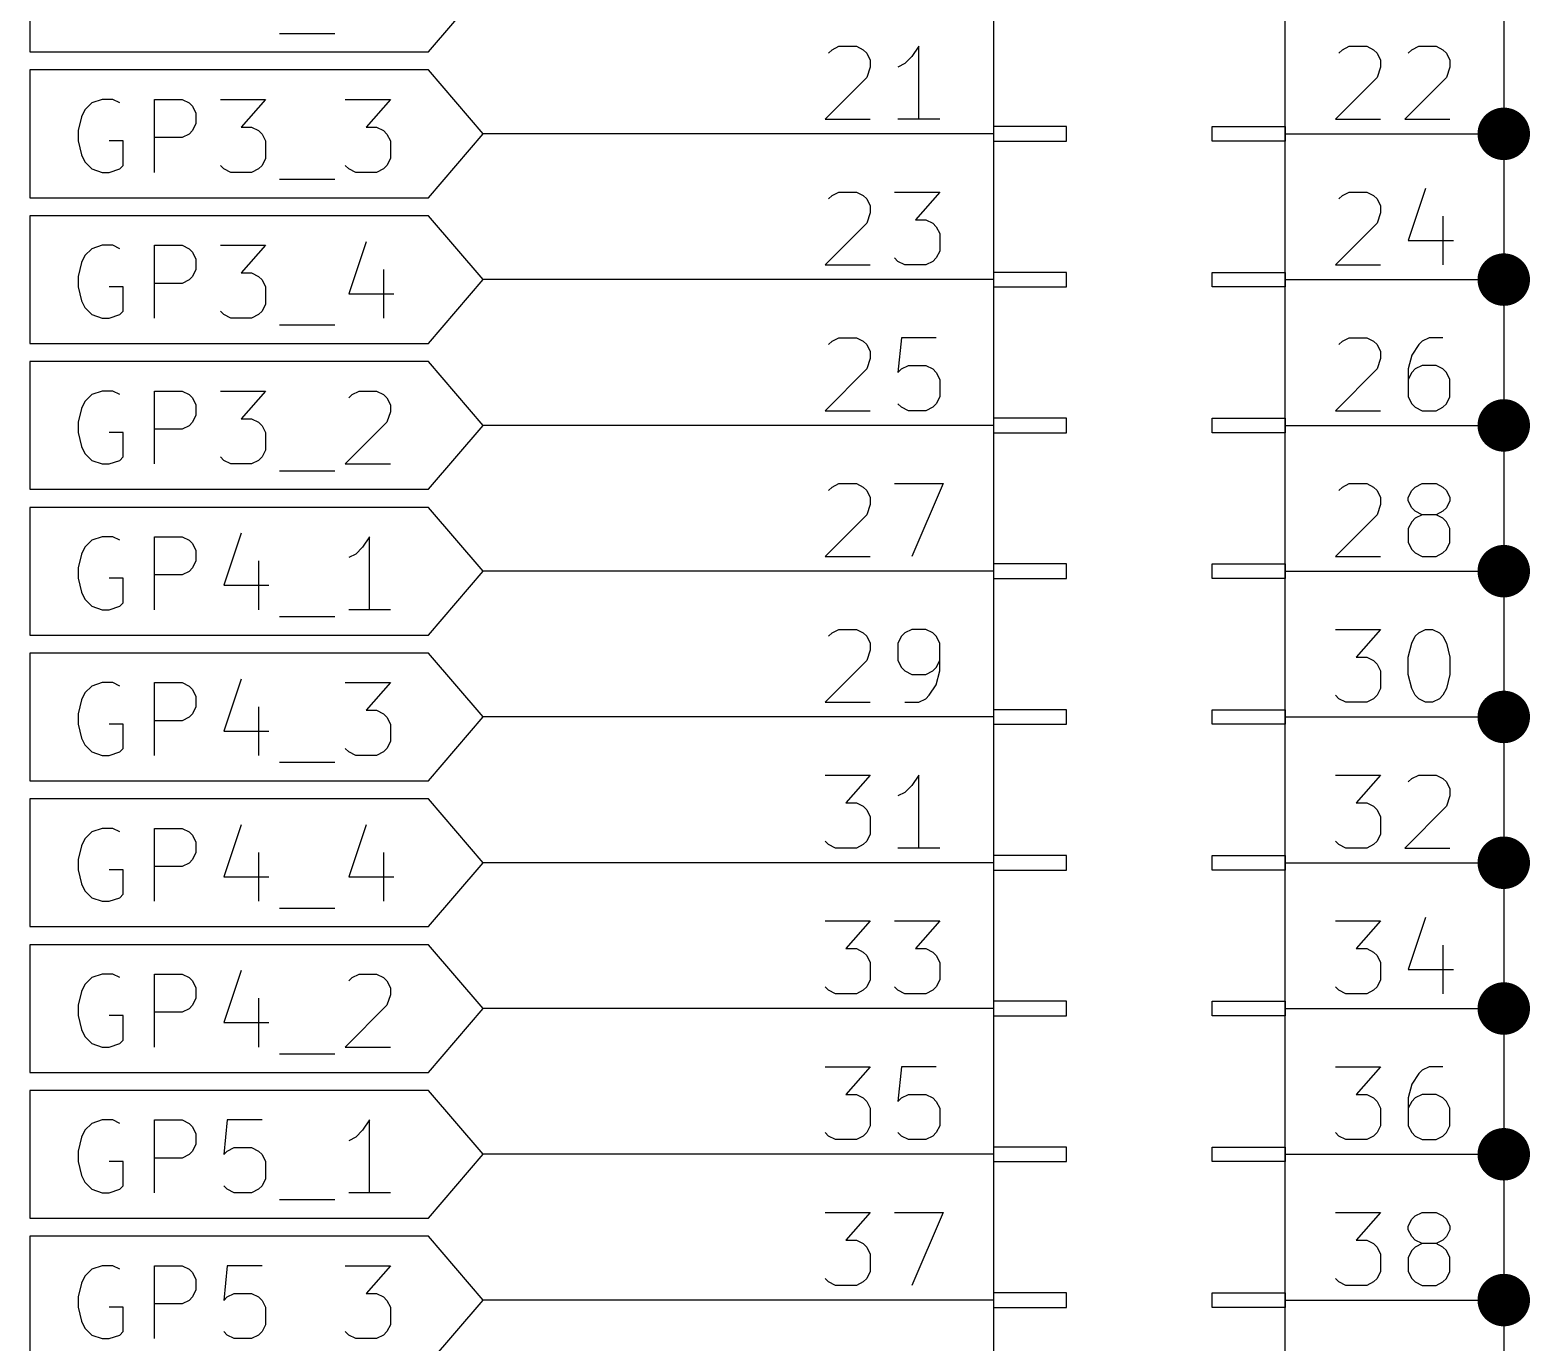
# Model space of a CAD drawing. Extents: x 0.4 to 16.1, y -11.3 to -0.4.
# Drawn here: x 8.329 to 9.358, y -3.089 to -2.189 of the extents above; entities that cross this region are included whole.
import ezdxf

# ---------------------------------------------------------------- set-up
doc = ezdxf.new("R2010")
doc.units = 0
doc.header["$MEASUREMENT"] = 0
for name, color, linetype in [('GREEN3', 91, 'CONTINUOUS'), ('LYELLOW', 51, 'CONTINUOUS'), ('RED2', 1, 'CONTINUOUS'), ('RED3', 11, 'CONTINUOUS')]:
    doc.layers.add(name, color=color, linetype=linetype)

msp = doc.modelspace()

# ---------------------------------------------------------------- linework, layer by layer
at = {"layer": 'GREEN3', "linetype": 'CONTINUOUS'}
for p, q in [((9.34, -2.16), (9.34, -2.26)), ((8.84, -2.26), (8.64, -2.26)), ((9.34, -2.26), (9.34, -2.36)), ((8.84, -2.36), (8.64, -2.36)), ((9.34, -2.36), (9.34, -2.46)), ((8.84, -2.46), (8.64, -2.46)), ((9.34, -2.46), (9.34, -2.56)), ((8.84, -2.56), (8.64, -2.56)), ((9.34, -2.56), (9.34, -2.66)), ((8.84, -2.66), (8.64, -2.66)), ((9.34, -2.66), (9.34, -2.76)), ((8.84, -2.76), (8.64, -2.76)), ((9.34, -2.76), (9.34, -2.86)), ((8.84, -2.86), (8.64, -2.86)), ((9.34, -2.86), (9.34, -2.96)), ((8.84, -2.96), (8.64, -2.96)), ((9.34, -2.96), (9.34, -3.06)), ((8.84, -3.06), (8.64, -3.06)), ((9.34, -3.06), (9.34, -3.16))]:
    msp.add_line(p, q, dxfattribs=at)
at = {"layer": 'GREEN3', "const_width": 0.018}
for points in [[(9.331, -2.26, 1), (9.349, -2.26, 1)], [(9.331, -2.36, 1), (9.349, -2.36, 1)], [(9.331, -2.46, 1), (9.349, -2.46, 1)], [(9.331, -2.56, 1), (9.349, -2.56, 1)], [(9.331, -2.66, 1), (9.349, -2.66, 1)], [(9.331, -2.76, 1), (9.349, -2.76, 1)], [(9.331, -2.86, 1), (9.349, -2.86, 1)], [(9.331, -2.96, 1), (9.349, -2.96, 1)], [(9.331, -3.06, 1), (9.349, -3.06, 1)]]:
    msp.add_lwpolyline(points, format="xyb", close=True, dxfattribs=at)
at = {"layer": 'LYELLOW', "linetype": 'CONTINUOUS'}
for p, q in [((8.99, -1.21), (8.99, -3.71)), ((9.19, -3.71), (9.19, -1.21))]:
    msp.add_line(p, q, dxfattribs=at)
at = {"layer": 'RED2', "linetype": 'CONTINUOUS'}
for p, q in [((8.99, -1.21), (8.99, -3.71)), ((9.19, -3.71), (9.19, -1.21)), ((8.3291, -2.16), (8.3291, -2.2038)), ((8.6025, -2.2038), (8.64, -2.16)), ((8.5002, -2.1911), (8.5383, -2.1911)), ((8.3291, -2.2038), (8.6025, -2.2038)), ((8.6025, -2.2162), (8.3291, -2.2162)), ((8.3291, -2.2162), (8.3291, -2.26)), ((8.64, -2.26), (8.6025, -2.2162)), ((8.3716, -2.2388), (8.3668, -2.2435)), ((8.3787, -2.2364), (8.3716, -2.2388)), ((8.3859, -2.2364), (8.3787, -2.2364)), ((8.3907, -2.2388), (8.3859, -2.2364)), ((8.4145, -2.2864), (8.4145, -2.2364)), ((8.4145, -2.2364), (8.4335, -2.2364)), ((8.4335, -2.2364), (8.4383, -2.2388)), ((8.4383, -2.2388), (8.4407, -2.2411)), ((8.4407, -2.2411), (8.443, -2.2459)), ((8.4597, -2.2364), (8.4907, -2.2364)), ((8.4907, -2.2364), (8.474, -2.2554)), ((8.5454, -2.2364), (8.5764, -2.2364)), ((8.5764, -2.2364), (8.5597, -2.2554)), ((8.3645, -2.2483), (8.3621, -2.2578)), ((8.3668, -2.2435), (8.3645, -2.2483)), ((8.443, -2.253), (8.4407, -2.2578)), ((8.443, -2.2459), (8.443, -2.253)), ((8.3291, -2.26), (8.3291, -2.3038)), ((8.3621, -2.2578), (8.3621, -2.2649)), ((8.4335, -2.2626), (8.4145, -2.2626)), ((8.4383, -2.2602), (8.4335, -2.2626)), ((8.4407, -2.2578), (8.4383, -2.2602)), ((8.474, -2.2554), (8.4811, -2.2554)), ((8.4811, -2.2554), (8.4859, -2.2578)), ((8.4859, -2.2578), (8.4883, -2.2602)), ((8.4883, -2.2602), (8.4907, -2.2649)), ((8.5597, -2.2554), (8.5668, -2.2554)), ((8.5668, -2.2554), (8.5716, -2.2578)), ((8.5716, -2.2578), (8.574, -2.2602)), ((8.574, -2.2602), (8.5764, -2.2649)), ((8.6025, -2.3038), (8.64, -2.26)), ((8.99, -2.26), (8.84, -2.26)), ((8.99, -2.255), (8.99, -2.265)), ((9.04, -2.255), (8.99, -2.255)), ((9.04, -2.265), (9.04, -2.255)), ((9.14, -2.265), (9.14, -2.255)), ((9.14, -2.255), (9.19, -2.255)), ((9.19, -2.255), (9.19, -2.265)), ((9.19, -2.26), (9.34, -2.26)), ((8.3621, -2.2649), (8.3645, -2.2745)), ((8.393, -2.2649), (8.3835, -2.2649)), ((8.393, -2.2816), (8.393, -2.2649)), ((8.4907, -2.2649), (8.4907, -2.2769)), ((8.5764, -2.2649), (8.5764, -2.2769)), ((8.99, -2.265), (9.04, -2.265)), ((9.19, -2.265), (9.14, -2.265)), ((8.3645, -2.2745), (8.3668, -2.2792)), ((8.3668, -2.2792), (8.3716, -2.284)), ((8.3716, -2.284), (8.3787, -2.2864)), ((8.3835, -2.2864), (8.3907, -2.284)), ((8.3907, -2.284), (8.393, -2.2816)), ((8.4621, -2.284), (8.4597, -2.2816)), ((8.4668, -2.2864), (8.4621, -2.284)), ((8.4859, -2.284), (8.4811, -2.2864)), ((8.4883, -2.2816), (8.4859, -2.284)), ((8.4907, -2.2769), (8.4883, -2.2816)), ((8.5478, -2.284), (8.5454, -2.2816)), ((8.5526, -2.2864), (8.5478, -2.284)), ((8.5716, -2.284), (8.5668, -2.2864)), ((8.574, -2.2816), (8.5716, -2.284)), ((8.5764, -2.2769), (8.574, -2.2816)), ((8.3787, -2.2864), (8.3835, -2.2864)), ((8.4811, -2.2864), (8.4668, -2.2864)), ((8.5002, -2.2911), (8.5383, -2.2911)), ((8.5668, -2.2864), (8.5526, -2.2864)), ((8.3291, -2.3038), (8.6025, -2.3038)), ((8.6025, -2.3162), (8.3291, -2.3162)), ((8.3291, -2.3162), (8.3291, -2.36)), ((8.64, -2.36), (8.6025, -2.3162)), ((8.5597, -2.334), (8.5478, -2.3697)), ((8.3668, -2.3435), (8.3645, -2.3483)), ((8.3716, -2.3388), (8.3668, -2.3435)), ((8.3787, -2.3364), (8.3716, -2.3388)), ((8.3859, -2.3364), (8.3787, -2.3364)), ((8.3907, -2.3388), (8.3859, -2.3364)), ((8.4145, -2.3864), (8.4145, -2.3364)), ((8.4145, -2.3364), (8.4335, -2.3364)), ((8.4335, -2.3364), (8.4383, -2.3388)), ((8.4383, -2.3388), (8.4407, -2.3411)), ((8.4407, -2.3411), (8.443, -2.3459)), ((8.4597, -2.3364), (8.4907, -2.3364)), ((8.4907, -2.3364), (8.474, -2.3554)), ((8.3645, -2.3483), (8.3621, -2.3578)), ((8.443, -2.353), (8.4407, -2.3578)), ((8.443, -2.3459), (8.443, -2.353)), ((8.474, -2.3554), (8.4811, -2.3554)), ((8.4811, -2.3554), (8.4859, -2.3578)), ((8.5716, -2.353), (8.5716, -2.3864)), ((8.99, -2.355), (8.99, -2.365)), ((9.04, -2.355), (8.99, -2.355)), ((9.04, -2.365), (9.04, -2.355)), ((9.14, -2.365), (9.14, -2.355)), ((9.14, -2.355), (9.19, -2.355)), ((9.19, -2.355), (9.19, -2.365)), ((8.3291, -2.36), (8.3291, -2.4038)), ((8.3621, -2.3578), (8.3621, -2.3649)), ((8.3621, -2.3649), (8.3645, -2.3745)), ((8.393, -2.3649), (8.3835, -2.3649)), ((8.393, -2.3816), (8.393, -2.3649)), ((8.4335, -2.3626), (8.4145, -2.3626)), ((8.4383, -2.3602), (8.4335, -2.3626)), ((8.4407, -2.3578), (8.4383, -2.3602)), ((8.4859, -2.3578), (8.4883, -2.3602)), ((8.4883, -2.3602), (8.4907, -2.3649)), ((8.4907, -2.3649), (8.4907, -2.3769)), ((8.6025, -2.4038), (8.64, -2.36)), ((8.99, -2.36), (8.84, -2.36)), ((8.99, -2.365), (9.04, -2.365)), ((9.19, -2.365), (9.14, -2.365)), ((9.19, -2.36), (9.34, -2.36)), ((8.3645, -2.3745), (8.3668, -2.3792)), ((8.5478, -2.3697), (8.5787, -2.3697)), ((8.3668, -2.3792), (8.3716, -2.384)), ((8.3716, -2.384), (8.3787, -2.3864)), ((8.3787, -2.3864), (8.3835, -2.3864)), ((8.3835, -2.3864), (8.3907, -2.384)), ((8.3907, -2.384), (8.393, -2.3816)), ((8.4621, -2.384), (8.4597, -2.3816)), ((8.4668, -2.3864), (8.4621, -2.384)), ((8.4811, -2.3864), (8.4668, -2.3864)), ((8.4859, -2.384), (8.4811, -2.3864)), ((8.4883, -2.3816), (8.4859, -2.384)), ((8.4907, -2.3769), (8.4883, -2.3816)), ((8.5002, -2.3911), (8.5383, -2.3911)), ((8.3291, -2.4038), (8.6025, -2.4038)), ((8.6025, -2.4162), (8.3291, -2.4162)), ((8.3291, -2.4162), (8.3291, -2.46)), ((8.64, -2.46), (8.6025, -2.4162)), ((8.3787, -2.4364), (8.3716, -2.4388)), ((8.3859, -2.4364), (8.3787, -2.4364)), ((8.3907, -2.4388), (8.3859, -2.4364)), ((8.4145, -2.4864), (8.4145, -2.4364)), ((8.4145, -2.4364), (8.4335, -2.4364)), ((8.4335, -2.4364), (8.4383, -2.4388)), ((8.4597, -2.4364), (8.4907, -2.4364)), ((8.4907, -2.4364), (8.474, -2.4554)), ((8.5502, -2.4388), (8.5549, -2.4364)), ((8.5549, -2.4364), (8.5668, -2.4364)), ((8.5668, -2.4364), (8.5716, -2.4388)), ((8.3645, -2.4483), (8.3621, -2.4578)), ((8.3668, -2.4435), (8.3645, -2.4483)), ((8.3716, -2.4388), (8.3668, -2.4435)), ((8.4383, -2.4388), (8.4407, -2.4411)), ((8.4407, -2.4411), (8.443, -2.4459)), ((8.443, -2.4459), (8.443, -2.453)), ((8.5478, -2.4411), (8.5502, -2.4388)), ((8.5716, -2.4388), (8.574, -2.4411)), ((8.574, -2.4411), (8.5764, -2.4459)), ((8.5764, -2.4459), (8.5764, -2.4507)), ((8.3621, -2.4578), (8.3621, -2.4649)), ((8.4407, -2.4578), (8.4383, -2.4602)), ((8.443, -2.453), (8.4407, -2.4578)), ((8.474, -2.4554), (8.4811, -2.4554)), ((8.4811, -2.4554), (8.4859, -2.4578)), ((8.4859, -2.4578), (8.4883, -2.4602)), ((8.574, -2.4578), (8.5454, -2.4864)), ((8.5764, -2.4507), (8.574, -2.4578)), ((8.99, -2.455), (8.99, -2.465)), ((9.04, -2.455), (8.99, -2.455)), ((9.04, -2.465), (9.04, -2.455)), ((9.14, -2.465), (9.14, -2.455)), ((9.14, -2.455), (9.19, -2.455)), ((9.19, -2.455), (9.19, -2.465)), ((8.3291, -2.46), (8.3291, -2.5038)), ((8.3621, -2.4649), (8.3645, -2.4745)), ((8.393, -2.4649), (8.3835, -2.4649)), ((8.393, -2.4816), (8.393, -2.4649)), ((8.4335, -2.4626), (8.4145, -2.4626)), ((8.4383, -2.4602), (8.4335, -2.4626)), ((8.4883, -2.4602), (8.4907, -2.4649)), ((8.4907, -2.4649), (8.4907, -2.4769)), ((8.6025, -2.5038), (8.64, -2.46)), ((8.99, -2.46), (8.84, -2.46)), ((8.99, -2.465), (9.04, -2.465)), ((9.19, -2.465), (9.14, -2.465)), ((9.19, -2.46), (9.34, -2.46)), ((8.3645, -2.4745), (8.3668, -2.4792)), ((8.3668, -2.4792), (8.3716, -2.484)), ((8.4907, -2.4769), (8.4883, -2.4816)), ((8.3716, -2.484), (8.3787, -2.4864)), ((8.3787, -2.4864), (8.3835, -2.4864)), ((8.3835, -2.4864), (8.3907, -2.484)), ((8.3907, -2.484), (8.393, -2.4816)), ((8.4621, -2.484), (8.4597, -2.4816)), ((8.4668, -2.4864), (8.4621, -2.484)), ((8.4811, -2.4864), (8.4668, -2.4864)), ((8.4859, -2.484), (8.4811, -2.4864)), ((8.4883, -2.4816), (8.4859, -2.484)), ((8.5454, -2.4864), (8.5764, -2.4864)), ((8.5002, -2.4911), (8.5383, -2.4911)), ((8.3291, -2.5038), (8.6025, -2.5038)), ((8.6025, -2.5162), (8.3291, -2.5162)), ((8.3291, -2.5162), (8.3291, -2.56)), ((8.64, -2.56), (8.6025, -2.5162)), ((8.3716, -2.5388), (8.3668, -2.5435)), ((8.3787, -2.5364), (8.3716, -2.5388)), ((8.3859, -2.5364), (8.3787, -2.5364)), ((8.3907, -2.5388), (8.3859, -2.5364)), ((8.4145, -2.5864), (8.4145, -2.5364)), ((8.4145, -2.5364), (8.4335, -2.5364)), ((8.4335, -2.5364), (8.4383, -2.5388)), ((8.4383, -2.5388), (8.4407, -2.5411)), ((8.4407, -2.5411), (8.443, -2.5459)), ((8.474, -2.534), (8.4621, -2.5697)), ((8.5621, -2.5364), (8.5573, -2.5435)), ((8.5621, -2.5864), (8.5621, -2.5364)), ((8.3645, -2.5483), (8.3621, -2.5578)), ((8.3668, -2.5435), (8.3645, -2.5483)), ((8.443, -2.5459), (8.443, -2.553)), ((8.5526, -2.5483), (8.5478, -2.5507)), ((8.5573, -2.5435), (8.5526, -2.5483)), ((8.3291, -2.56), (8.3291, -2.6038)), ((8.3621, -2.5578), (8.3621, -2.5649)), ((8.4383, -2.5602), (8.4335, -2.5626)), ((8.4407, -2.5578), (8.4383, -2.5602)), ((8.443, -2.553), (8.4407, -2.5578)), ((8.4859, -2.553), (8.4859, -2.5864)), ((8.6025, -2.6038), (8.64, -2.56)), ((8.99, -2.56), (8.84, -2.56)), ((8.99, -2.555), (8.99, -2.565)), ((9.04, -2.555), (8.99, -2.555)), ((9.04, -2.565), (9.04, -2.555)), ((9.14, -2.565), (9.14, -2.555)), ((9.14, -2.555), (9.19, -2.555)), ((9.19, -2.555), (9.19, -2.565)), ((9.19, -2.56), (9.34, -2.56)), ((8.3621, -2.5649), (8.3645, -2.5745)), ((8.393, -2.5649), (8.3835, -2.5649)), ((8.393, -2.5816), (8.393, -2.5649)), ((8.4335, -2.5626), (8.4145, -2.5626)), ((8.4621, -2.5697), (8.493, -2.5697)), ((8.99, -2.565), (9.04, -2.565)), ((9.19, -2.565), (9.14, -2.565)), ((8.3645, -2.5745), (8.3668, -2.5792)), ((8.3668, -2.5792), (8.3716, -2.584)), ((8.3907, -2.584), (8.393, -2.5816)), ((8.3716, -2.584), (8.3787, -2.5864)), ((8.3787, -2.5864), (8.3835, -2.5864)), ((8.3835, -2.5864), (8.3907, -2.584)), ((8.5002, -2.5911), (8.5383, -2.5911)), ((8.5764, -2.5864), (8.5478, -2.5864)), ((8.3291, -2.6038), (8.6025, -2.6038)), ((8.6025, -2.6162), (8.3291, -2.6162)), ((8.3291, -2.6162), (8.3291, -2.66)), ((8.64, -2.66), (8.6025, -2.6162)), ((8.3668, -2.6435), (8.3645, -2.6483)), ((8.3716, -2.6388), (8.3668, -2.6435)), ((8.3787, -2.6364), (8.3716, -2.6388)), ((8.3859, -2.6364), (8.3787, -2.6364)), ((8.3907, -2.6388), (8.3859, -2.6364)), ((8.4145, -2.6864), (8.4145, -2.6364)), ((8.4145, -2.6364), (8.4335, -2.6364)), ((8.4335, -2.6364), (8.4383, -2.6388)), ((8.4383, -2.6388), (8.4407, -2.6411)), ((8.4407, -2.6411), (8.443, -2.6459)), ((8.474, -2.634), (8.4621, -2.6697)), ((8.5454, -2.6364), (8.5764, -2.6364)), ((8.5764, -2.6364), (8.5597, -2.6554)), ((8.3645, -2.6483), (8.3621, -2.6578)), ((8.443, -2.653), (8.4407, -2.6578)), ((8.443, -2.6459), (8.443, -2.653)), ((8.4859, -2.653), (8.4859, -2.6864)), ((8.3291, -2.66), (8.3291, -2.7038)), ((8.3621, -2.6578), (8.3621, -2.6649)), ((8.4335, -2.6626), (8.4145, -2.6626)), ((8.4383, -2.6602), (8.4335, -2.6626)), ((8.4407, -2.6578), (8.4383, -2.6602)), ((8.5597, -2.6554), (8.5668, -2.6554)), ((8.5668, -2.6554), (8.5716, -2.6578)), ((8.5716, -2.6578), (8.574, -2.6602)), ((8.574, -2.6602), (8.5764, -2.6649)), ((8.6025, -2.7038), (8.64, -2.66)), ((8.99, -2.66), (8.84, -2.66)), ((8.99, -2.655), (8.99, -2.665)), ((9.04, -2.655), (8.99, -2.655)), ((9.04, -2.665), (9.04, -2.655)), ((9.14, -2.665), (9.14, -2.655)), ((9.14, -2.655), (9.19, -2.655)), ((9.19, -2.655), (9.19, -2.665)), ((9.19, -2.66), (9.34, -2.66)), ((8.3621, -2.6649), (8.3645, -2.6745)), ((8.3645, -2.6745), (8.3668, -2.6792)), ((8.393, -2.6649), (8.3835, -2.6649)), ((8.393, -2.6816), (8.393, -2.6649)), ((8.4621, -2.6697), (8.493, -2.6697)), ((8.5764, -2.6649), (8.5764, -2.6769)), ((8.99, -2.665), (9.04, -2.665)), ((9.19, -2.665), (9.14, -2.665)), ((8.3668, -2.6792), (8.3716, -2.684)), ((8.3716, -2.684), (8.3787, -2.6864)), ((8.3835, -2.6864), (8.3907, -2.684)), ((8.3907, -2.684), (8.393, -2.6816)), ((8.5478, -2.684), (8.5454, -2.6816)), ((8.5526, -2.6864), (8.5478, -2.684)), ((8.5716, -2.684), (8.5668, -2.6864)), ((8.574, -2.6816), (8.5716, -2.684)), ((8.5764, -2.6769), (8.574, -2.6816)), ((8.3787, -2.6864), (8.3835, -2.6864)), ((8.5002, -2.6911), (8.5383, -2.6911)), ((8.5668, -2.6864), (8.5526, -2.6864)), ((8.3291, -2.7038), (8.6025, -2.7038)), ((8.6025, -2.7162), (8.3291, -2.7162)), ((8.3291, -2.7162), (8.3291, -2.76)), ((8.64, -2.76), (8.6025, -2.7162)), ((8.3787, -2.7364), (8.3716, -2.7388)), ((8.3859, -2.7364), (8.3787, -2.7364)), ((8.3907, -2.7388), (8.3859, -2.7364)), ((8.4145, -2.7864), (8.4145, -2.7364)), ((8.4145, -2.7364), (8.4335, -2.7364)), ((8.4335, -2.7364), (8.4383, -2.7388)), ((8.474, -2.734), (8.4621, -2.7697)), ((8.5597, -2.734), (8.5478, -2.7697)), ((8.3668, -2.7435), (8.3645, -2.7483)), ((8.3716, -2.7388), (8.3668, -2.7435)), ((8.4383, -2.7388), (8.4407, -2.7411)), ((8.4407, -2.7411), (8.443, -2.7459)), ((8.443, -2.7459), (8.443, -2.753)), ((8.3645, -2.7483), (8.3621, -2.7578)), ((8.443, -2.753), (8.4407, -2.7578)), ((8.4859, -2.753), (8.4859, -2.7864)), ((8.5716, -2.753), (8.5716, -2.7864)), ((8.99, -2.755), (8.99, -2.765)), ((9.04, -2.755), (8.99, -2.755)), ((9.04, -2.765), (9.04, -2.755)), ((9.14, -2.765), (9.14, -2.755)), ((9.14, -2.755), (9.19, -2.755)), ((9.19, -2.755), (9.19, -2.765)), ((8.3291, -2.76), (8.3291, -2.8038)), ((8.3621, -2.7578), (8.3621, -2.7649)), ((8.3621, -2.7649), (8.3645, -2.7745)), ((8.393, -2.7649), (8.3835, -2.7649)), ((8.393, -2.7816), (8.393, -2.7649)), ((8.4335, -2.7626), (8.4145, -2.7626)), ((8.4383, -2.7602), (8.4335, -2.7626)), ((8.4407, -2.7578), (8.4383, -2.7602)), ((8.6025, -2.8038), (8.64, -2.76)), ((8.99, -2.76), (8.84, -2.76)), ((8.99, -2.765), (9.04, -2.765)), ((9.19, -2.765), (9.14, -2.765)), ((9.19, -2.76), (9.34, -2.76)), ((8.3645, -2.7745), (8.3668, -2.7792)), ((8.4621, -2.7697), (8.493, -2.7697)), ((8.5478, -2.7697), (8.5787, -2.7697)), ((8.3668, -2.7792), (8.3716, -2.784)), ((8.3716, -2.784), (8.3787, -2.7864)), ((8.3787, -2.7864), (8.3835, -2.7864)), ((8.3835, -2.7864), (8.3907, -2.784)), ((8.3907, -2.784), (8.393, -2.7816)), ((8.5002, -2.7911), (8.5383, -2.7911)), ((8.3291, -2.8038), (8.6025, -2.8038)), ((8.6025, -2.8162), (8.3291, -2.8162)), ((8.3291, -2.8162), (8.3291, -2.86)), ((8.64, -2.86), (8.6025, -2.8162)), ((8.3716, -2.8388), (8.3668, -2.8435)), ((8.3787, -2.8364), (8.3716, -2.8388)), ((8.3859, -2.8364), (8.3787, -2.8364)), ((8.3907, -2.8388), (8.3859, -2.8364)), ((8.4145, -2.8864), (8.4145, -2.8364)), ((8.4145, -2.8364), (8.4335, -2.8364)), ((8.4335, -2.8364), (8.4383, -2.8388)), ((8.4383, -2.8388), (8.4407, -2.8411)), ((8.474, -2.834), (8.4621, -2.8697)), ((8.5478, -2.8411), (8.5502, -2.8388)), ((8.5502, -2.8388), (8.5549, -2.8364)), ((8.5549, -2.8364), (8.5668, -2.8364)), ((8.5668, -2.8364), (8.5716, -2.8388)), ((8.5716, -2.8388), (8.574, -2.8411)), ((8.3645, -2.8483), (8.3621, -2.8578)), ((8.3668, -2.8435), (8.3645, -2.8483)), ((8.4407, -2.8411), (8.443, -2.8459)), ((8.443, -2.8459), (8.443, -2.853)), ((8.574, -2.8411), (8.5764, -2.8459)), ((8.5764, -2.8459), (8.5764, -2.8507)), ((8.3291, -2.86), (8.3291, -2.9038)), ((8.3621, -2.8578), (8.3621, -2.8649)), ((8.4383, -2.8602), (8.4335, -2.8626)), ((8.4407, -2.8578), (8.4383, -2.8602)), ((8.443, -2.853), (8.4407, -2.8578)), ((8.4859, -2.853), (8.4859, -2.8864)), ((8.574, -2.8578), (8.5454, -2.8864)), ((8.5764, -2.8507), (8.574, -2.8578)), ((8.6025, -2.9038), (8.64, -2.86)), ((8.99, -2.86), (8.84, -2.86)), ((8.99, -2.855), (8.99, -2.865)), ((9.04, -2.855), (8.99, -2.855)), ((9.04, -2.865), (9.04, -2.855)), ((9.14, -2.865), (9.14, -2.855)), ((9.14, -2.855), (9.19, -2.855)), ((9.19, -2.855), (9.19, -2.865)), ((9.19, -2.86), (9.34, -2.86)), ((8.3621, -2.8649), (8.3645, -2.8745)), ((8.393, -2.8649), (8.3835, -2.8649)), ((8.393, -2.8816), (8.393, -2.8649)), ((8.4335, -2.8626), (8.4145, -2.8626)), ((8.4621, -2.8697), (8.493, -2.8697)), ((8.99, -2.865), (9.04, -2.865)), ((9.19, -2.865), (9.14, -2.865)), ((8.3645, -2.8745), (8.3668, -2.8792)), ((8.3668, -2.8792), (8.3716, -2.884)), ((8.3716, -2.884), (8.3787, -2.8864)), ((8.3787, -2.8864), (8.3835, -2.8864)), ((8.3835, -2.8864), (8.3907, -2.884)), ((8.3907, -2.884), (8.393, -2.8816)), ((8.5454, -2.8864), (8.5764, -2.8864)), ((8.5002, -2.8911), (8.5383, -2.8911)), ((8.3291, -2.9038), (8.6025, -2.9038)), ((8.6025, -2.9162), (8.3291, -2.9162)), ((8.3291, -2.9162), (8.3291, -2.96)), ((8.64, -2.96), (8.6025, -2.9162)), ((8.3716, -2.9388), (8.3668, -2.9435)), ((8.3787, -2.9364), (8.3716, -2.9388)), ((8.3859, -2.9364), (8.3787, -2.9364)), ((8.3907, -2.9388), (8.3859, -2.9364)), ((8.4145, -2.9864), (8.4145, -2.9364)), ((8.4145, -2.9364), (8.4335, -2.9364)), ((8.4335, -2.9364), (8.4383, -2.9388)), ((8.4383, -2.9388), (8.4407, -2.9411)), ((8.4407, -2.9411), (8.443, -2.9459)), ((8.4645, -2.9364), (8.4621, -2.9602)), ((8.4883, -2.9364), (8.4645, -2.9364)), ((8.5621, -2.9364), (8.5573, -2.9435)), ((8.5621, -2.9864), (8.5621, -2.9364)), ((8.3645, -2.9483), (8.3621, -2.9578)), ((8.3668, -2.9435), (8.3645, -2.9483)), ((8.443, -2.9459), (8.443, -2.953)), ((8.5526, -2.9483), (8.5478, -2.9507)), ((8.5573, -2.9435), (8.5526, -2.9483)), ((8.3291, -2.96), (8.3291, -3.0038)), ((8.3621, -2.9578), (8.3621, -2.9649)), ((8.4335, -2.9626), (8.4145, -2.9626)), ((8.4383, -2.9602), (8.4335, -2.9626)), ((8.4407, -2.9578), (8.4383, -2.9602)), ((8.443, -2.953), (8.4407, -2.9578)), ((8.4621, -2.9602), (8.4645, -2.9578)), ((8.4645, -2.9578), (8.4692, -2.9554)), ((8.4692, -2.9554), (8.4811, -2.9554)), ((8.4811, -2.9554), (8.4859, -2.9578)), ((8.4859, -2.9578), (8.4883, -2.9602)), ((8.4883, -2.9602), (8.4907, -2.9649)), ((8.6025, -3.0038), (8.64, -2.96)), ((8.99, -2.96), (8.84, -2.96)), ((8.99, -2.955), (8.99, -2.965)), ((9.04, -2.955), (8.99, -2.955)), ((9.04, -2.965), (9.04, -2.955)), ((9.14, -2.965), (9.14, -2.955)), ((9.14, -2.955), (9.19, -2.955)), ((9.19, -2.955), (9.19, -2.965)), ((9.19, -2.96), (9.34, -2.96)), ((8.3621, -2.9649), (8.3645, -2.9745)), ((8.393, -2.9649), (8.3835, -2.9649)), ((8.393, -2.9816), (8.393, -2.9649)), ((8.4907, -2.9649), (8.4907, -2.9769)), ((8.99, -2.965), (9.04, -2.965)), ((9.19, -2.965), (9.14, -2.965)), ((8.3645, -2.9745), (8.3668, -2.9792)), ((8.3668, -2.9792), (8.3716, -2.984)), ((8.3907, -2.984), (8.393, -2.9816)), ((8.4645, -2.984), (8.4621, -2.9816)), ((8.4883, -2.9816), (8.4859, -2.984)), ((8.4907, -2.9769), (8.4883, -2.9816)), ((8.3716, -2.984), (8.3787, -2.9864)), ((8.3787, -2.9864), (8.3835, -2.9864)), ((8.3835, -2.9864), (8.3907, -2.984)), ((8.4692, -2.9864), (8.4645, -2.984)), ((8.4811, -2.9864), (8.4692, -2.9864)), ((8.4859, -2.984), (8.4811, -2.9864)), ((8.5002, -2.9911), (8.5383, -2.9911)), ((8.5764, -2.9864), (8.5478, -2.9864)), ((8.3291, -3.0038), (8.6025, -3.0038)), ((8.6025, -3.0162), (8.3291, -3.0162)), ((8.3291, -3.0162), (8.3291, -3.06)), ((8.64, -3.06), (8.6025, -3.0162)), ((8.3668, -3.0435), (8.3645, -3.0483)), ((8.3716, -3.0388), (8.3668, -3.0435)), ((8.3787, -3.0364), (8.3716, -3.0388)), ((8.3859, -3.0364), (8.3787, -3.0364)), ((8.3907, -3.0388), (8.3859, -3.0364)), ((8.4145, -3.0864), (8.4145, -3.0364)), ((8.4145, -3.0364), (8.4335, -3.0364)), ((8.4335, -3.0364), (8.4383, -3.0388)), ((8.4383, -3.0388), (8.4407, -3.0411)), ((8.4407, -3.0411), (8.443, -3.0459)), ((8.4645, -3.0364), (8.4621, -3.0602)), ((8.4883, -3.0364), (8.4645, -3.0364)), ((8.5454, -3.0364), (8.5764, -3.0364)), ((8.5764, -3.0364), (8.5597, -3.0554)), ((8.3645, -3.0483), (8.3621, -3.0578)), ((8.443, -3.053), (8.4407, -3.0578)), ((8.443, -3.0459), (8.443, -3.053)), ((8.4645, -3.0578), (8.4692, -3.0554)), ((8.4692, -3.0554), (8.4811, -3.0554)), ((8.4811, -3.0554), (8.4859, -3.0578)), ((8.5597, -3.0554), (8.5668, -3.0554)), ((8.5668, -3.0554), (8.5716, -3.0578)), ((8.99, -3.055), (8.99, -3.065)), ((9.04, -3.055), (8.99, -3.055)), ((9.04, -3.065), (9.04, -3.055)), ((9.14, -3.065), (9.14, -3.055)), ((9.14, -3.055), (9.19, -3.055)), ((9.19, -3.055), (9.19, -3.065)), ((8.3291, -3.06), (8.3291, -3.1038)), ((8.3621, -3.0578), (8.3621, -3.0649)), ((8.3621, -3.0649), (8.3645, -3.0745)), ((8.393, -3.0649), (8.3835, -3.0649)), ((8.393, -3.0816), (8.393, -3.0649)), ((8.4335, -3.0626), (8.4145, -3.0626)), ((8.4383, -3.0602), (8.4335, -3.0626)), ((8.4407, -3.0578), (8.4383, -3.0602)), ((8.4621, -3.0602), (8.4645, -3.0578)), ((8.4859, -3.0578), (8.4883, -3.0602)), ((8.4883, -3.0602), (8.4907, -3.0649)), ((8.4907, -3.0649), (8.4907, -3.0769)), ((8.5716, -3.0578), (8.574, -3.0602)), ((8.574, -3.0602), (8.5764, -3.0649)), ((8.5764, -3.0649), (8.5764, -3.0769)), ((8.6025, -3.1038), (8.64, -3.06)), ((8.99, -3.06), (8.84, -3.06)), ((8.99, -3.065), (9.04, -3.065)), ((9.19, -3.065), (9.14, -3.065)), ((9.19, -3.06), (9.34, -3.06)), ((8.3645, -3.0745), (8.3668, -3.0792)), ((8.3668, -3.0792), (8.3716, -3.084)), ((8.3716, -3.084), (8.3787, -3.0864)), ((8.3787, -3.0864), (8.3835, -3.0864)), ((8.3835, -3.0864), (8.3907, -3.084)), ((8.3907, -3.084), (8.393, -3.0816)), ((8.4645, -3.084), (8.4621, -3.0816)), ((8.4692, -3.0864), (8.4645, -3.084)), ((8.4811, -3.0864), (8.4692, -3.0864)), ((8.4859, -3.084), (8.4811, -3.0864)), ((8.4883, -3.0816), (8.4859, -3.084)), ((8.4907, -3.0769), (8.4883, -3.0816)), ((8.5478, -3.084), (8.5454, -3.0816)), ((8.5526, -3.0864), (8.5478, -3.084)), ((8.5668, -3.0864), (8.5526, -3.0864)), ((8.5716, -3.084), (8.5668, -3.0864)), ((8.574, -3.0816), (8.5716, -3.084)), ((8.5764, -3.0769), (8.574, -3.0816))]:
    msp.add_line(p, q, dxfattribs=at)
at = {"layer": 'RED3', "linetype": 'CONTINUOUS'}
for p, q in [((8.8793, -2.2023), (8.884, -2.1999)), ((8.884, -2.1999), (8.896, -2.1999)), ((8.896, -2.1999), (8.9007, -2.2023)), ((8.9388, -2.1999), (8.934, -2.207)), ((8.9388, -2.2499), (8.9388, -2.1999)), ((9.2293, -2.2023), (9.234, -2.1999)), ((9.234, -2.1999), (9.246, -2.1999)), ((9.246, -2.1999), (9.2507, -2.2023)), ((9.2769, -2.2023), (9.2817, -2.1999)), ((9.2817, -2.1999), (9.2936, -2.1999)), ((9.2936, -2.1999), (9.2983, -2.2023)), ((8.8769, -2.2046), (8.8793, -2.2023)), ((8.9007, -2.2023), (8.9031, -2.2046)), ((8.9031, -2.2046), (8.9055, -2.2094)), ((8.9055, -2.2094), (8.9055, -2.2142)), ((8.9293, -2.2118), (8.9245, -2.2142)), ((8.934, -2.207), (8.9293, -2.2118)), ((9.2269, -2.2046), (9.2293, -2.2023)), ((9.2507, -2.2023), (9.2531, -2.2046)), ((9.2531, -2.2046), (9.2555, -2.2094)), ((9.2555, -2.2094), (9.2555, -2.2142)), ((9.2745, -2.2046), (9.2769, -2.2023)), ((9.2983, -2.2023), (9.3007, -2.2046)), ((9.3007, -2.2046), (9.3031, -2.2094)), ((9.3031, -2.2094), (9.3031, -2.2142)), ((8.9031, -2.2213), (8.8745, -2.2499)), ((8.9055, -2.2142), (8.9031, -2.2213)), ((9.2531, -2.2213), (9.2245, -2.2499)), ((9.2555, -2.2142), (9.2531, -2.2213)), ((9.3007, -2.2213), (9.2721, -2.2499)), ((9.3031, -2.2142), (9.3007, -2.2213)), ((8.8745, -2.2499), (8.9055, -2.2499)), ((8.9531, -2.2499), (8.9245, -2.2499)), ((9.2245, -2.2499), (9.2555, -2.2499)), ((9.2721, -2.2499), (9.3031, -2.2499)), ((8.8769, -2.3046), (8.8793, -2.3023)), ((8.8793, -2.3023), (8.884, -2.2999)), ((8.884, -2.2999), (8.896, -2.2999)), ((8.896, -2.2999), (8.9007, -2.3023)), ((8.9007, -2.3023), (8.9031, -2.3046)), ((8.9221, -2.2999), (8.9531, -2.2999)), ((8.9531, -2.2999), (8.9364, -2.3189)), ((9.2269, -2.3046), (9.2293, -2.3023)), ((9.2293, -2.3023), (9.234, -2.2999)), ((9.234, -2.2999), (9.246, -2.2999)), ((9.246, -2.2999), (9.2507, -2.3023)), ((9.2507, -2.3023), (9.2531, -2.3046)), ((9.2864, -2.2975), (9.2745, -2.3332)), ((8.9031, -2.3046), (8.9055, -2.3094)), ((8.9055, -2.3142), (8.9031, -2.3213)), ((8.9055, -2.3094), (8.9055, -2.3142)), ((9.2531, -2.3046), (9.2555, -2.3094)), ((9.2555, -2.3142), (9.2531, -2.3213)), ((9.2555, -2.3094), (9.2555, -2.3142)), ((8.9031, -2.3213), (8.8745, -2.3499)), ((8.9364, -2.3189), (8.9436, -2.3189)), ((8.9436, -2.3189), (8.9483, -2.3213)), ((8.9483, -2.3213), (8.9507, -2.3237)), ((8.9507, -2.3237), (8.9531, -2.3284)), ((9.2531, -2.3213), (9.2245, -2.3499)), ((9.2983, -2.3165), (9.2983, -2.3499)), ((8.9531, -2.3284), (8.9531, -2.3404)), ((9.2745, -2.3332), (9.3055, -2.3332)), ((8.9245, -2.3475), (8.9221, -2.3451)), ((8.9507, -2.3451), (8.9483, -2.3475)), ((8.9531, -2.3404), (8.9507, -2.3451)), ((8.8745, -2.3499), (8.9055, -2.3499)), ((8.9293, -2.3499), (8.9245, -2.3475)), ((8.9436, -2.3499), (8.9293, -2.3499)), ((8.9483, -2.3475), (8.9436, -2.3499)), ((9.2245, -2.3499), (9.2555, -2.3499)), ((8.8769, -2.4046), (8.8793, -2.4023)), ((8.8793, -2.4023), (8.884, -2.3999)), ((8.884, -2.3999), (8.896, -2.3999)), ((8.896, -2.3999), (8.9007, -2.4023)), ((8.9007, -2.4023), (8.9031, -2.4046)), ((8.9031, -2.4046), (8.9055, -2.4094)), ((8.9269, -2.3999), (8.9245, -2.4237)), ((8.9507, -2.3999), (8.9269, -2.3999)), ((9.2269, -2.4046), (9.2293, -2.4023)), ((9.2293, -2.4023), (9.234, -2.3999)), ((9.234, -2.3999), (9.246, -2.3999)), ((9.246, -2.3999), (9.2507, -2.4023)), ((9.2507, -2.4023), (9.2531, -2.4046)), ((9.2531, -2.4046), (9.2555, -2.4094)), ((9.2817, -2.4046), (9.2769, -2.4118)), ((9.284, -2.4023), (9.2817, -2.4046)), ((9.2888, -2.3999), (9.284, -2.4023)), ((9.2983, -2.3999), (9.2888, -2.3999)), ((8.9055, -2.4142), (8.9031, -2.4213)), ((8.9055, -2.4094), (8.9055, -2.4142)), ((9.2555, -2.4142), (9.2531, -2.4213)), ((9.2555, -2.4094), (9.2555, -2.4142)), ((9.2769, -2.4118), (9.2745, -2.4213)), ((8.9031, -2.4213), (8.8745, -2.4499)), ((8.9245, -2.4237), (8.9269, -2.4213)), ((8.9269, -2.4213), (8.9317, -2.4189)), ((8.9317, -2.4189), (8.9436, -2.4189)), ((8.9436, -2.4189), (8.9483, -2.4213)), ((8.9483, -2.4213), (8.9507, -2.4237)), ((8.9507, -2.4237), (8.9531, -2.4284)), ((9.2531, -2.4213), (9.2245, -2.4499)), ((9.2745, -2.4213), (9.2745, -2.4404)), ((9.2769, -2.4237), (9.2745, -2.4284)), ((9.2793, -2.4213), (9.2769, -2.4237)), ((9.284, -2.4189), (9.2793, -2.4213)), ((9.2936, -2.4189), (9.284, -2.4189)), ((9.2983, -2.4213), (9.2936, -2.4189)), ((9.3007, -2.4237), (9.2983, -2.4213)), ((9.3031, -2.4284), (9.3007, -2.4237)), ((8.9531, -2.4284), (8.9531, -2.4404)), ((9.3031, -2.4404), (9.3031, -2.4284)), ((8.9269, -2.4475), (8.9245, -2.4451)), ((8.9317, -2.4499), (8.9269, -2.4475)), ((8.9483, -2.4475), (8.9436, -2.4499)), ((8.9507, -2.4451), (8.9483, -2.4475)), ((8.9531, -2.4404), (8.9507, -2.4451)), ((9.2745, -2.4404), (9.2769, -2.4451)), ((9.2769, -2.4451), (9.2793, -2.4475)), ((9.2793, -2.4475), (9.284, -2.4499)), ((9.2936, -2.4499), (9.2983, -2.4475)), ((9.2983, -2.4475), (9.3007, -2.4451)), ((9.3007, -2.4451), (9.3031, -2.4404)), ((8.8745, -2.4499), (8.9055, -2.4499)), ((8.9436, -2.4499), (8.9317, -2.4499)), ((9.2245, -2.4499), (9.2555, -2.4499)), ((9.284, -2.4499), (9.2936, -2.4499)), ((8.8793, -2.5023), (8.884, -2.4999)), ((8.884, -2.4999), (8.896, -2.4999)), ((8.896, -2.4999), (8.9007, -2.5023)), ((8.9221, -2.4999), (8.9555, -2.4999)), ((8.9555, -2.4999), (8.934, -2.5499)), ((9.2293, -2.5023), (9.234, -2.4999)), ((9.234, -2.4999), (9.246, -2.4999)), ((9.246, -2.4999), (9.2507, -2.5023)), ((9.2793, -2.5023), (9.284, -2.4999)), ((9.284, -2.4999), (9.2936, -2.4999)), ((9.2936, -2.4999), (9.2983, -2.5023)), ((8.8769, -2.5046), (8.8793, -2.5023)), ((8.9007, -2.5023), (8.9031, -2.5046)), ((8.9031, -2.5046), (8.9055, -2.5094)), ((8.9055, -2.5094), (8.9055, -2.5142)), ((9.2269, -2.5046), (9.2293, -2.5023)), ((9.2507, -2.5023), (9.2531, -2.5046)), ((9.2531, -2.5046), (9.2555, -2.5094)), ((9.2555, -2.5094), (9.2555, -2.5142)), ((9.2745, -2.5094), (9.2769, -2.5046)), ((9.2745, -2.5118), (9.2745, -2.5094)), ((9.2769, -2.5046), (9.2793, -2.5023)), ((9.2983, -2.5023), (9.3007, -2.5046)), ((9.3007, -2.5046), (9.3031, -2.5094)), ((9.3031, -2.5094), (9.3031, -2.5118)), ((8.9055, -2.5142), (8.9031, -2.5213)), ((9.2555, -2.5142), (9.2531, -2.5213)), ((9.2769, -2.5165), (9.2745, -2.5118)), ((9.2793, -2.5189), (9.2769, -2.5165)), ((9.284, -2.5213), (9.2793, -2.5189)), ((9.2983, -2.5189), (9.2936, -2.5213)), ((9.3007, -2.5165), (9.2983, -2.5189)), ((9.3031, -2.5118), (9.3007, -2.5165)), ((8.9031, -2.5213), (8.8745, -2.5499)), ((9.2531, -2.5213), (9.2245, -2.5499)), ((9.2769, -2.5261), (9.2745, -2.5308)), ((9.2745, -2.5308), (9.2745, -2.5404)), ((9.2793, -2.5237), (9.2769, -2.5261)), ((9.284, -2.5213), (9.2793, -2.5237)), ((9.2936, -2.5213), (9.284, -2.5213)), ((9.2983, -2.5237), (9.2936, -2.5213)), ((9.3007, -2.5261), (9.2983, -2.5237)), ((9.3031, -2.5308), (9.3007, -2.5261)), ((9.3031, -2.5404), (9.3031, -2.5308)), ((9.2745, -2.5404), (9.2769, -2.5451)), ((9.3007, -2.5451), (9.3031, -2.5404)), ((8.8745, -2.5499), (8.9055, -2.5499)), ((9.2245, -2.5499), (9.2555, -2.5499)), ((9.2769, -2.5451), (9.2793, -2.5475)), ((9.2793, -2.5475), (9.284, -2.5499)), ((9.284, -2.5499), (9.2936, -2.5499)), ((9.2936, -2.5499), (9.2983, -2.5475)), ((9.2983, -2.5475), (9.3007, -2.5451)), ((8.8769, -2.6046), (8.8793, -2.6023)), ((8.8793, -2.6023), (8.884, -2.5999)), ((8.884, -2.5999), (8.896, -2.5999)), ((8.896, -2.5999), (8.9007, -2.6023)), ((8.9007, -2.6023), (8.9031, -2.6046)), ((8.9293, -2.6023), (8.9269, -2.6046)), ((8.934, -2.5999), (8.9293, -2.6023)), ((8.9436, -2.5999), (8.934, -2.5999)), ((8.9483, -2.6023), (8.9436, -2.5999)), ((8.9507, -2.6046), (8.9483, -2.6023)), ((9.2245, -2.5999), (9.2555, -2.5999)), ((9.2555, -2.5999), (9.2388, -2.6189)), ((9.2793, -2.6046), (9.2817, -2.6023)), ((9.2817, -2.6023), (9.2864, -2.5999)), ((9.2864, -2.5999), (9.2912, -2.5999)), ((9.2912, -2.5999), (9.2959, -2.6023)), ((9.2959, -2.6023), (9.2983, -2.6046)), ((8.9031, -2.6046), (8.9055, -2.6094)), ((8.9055, -2.6094), (8.9055, -2.6142)), ((8.9269, -2.6046), (8.9245, -2.6094)), ((8.9245, -2.6094), (8.9245, -2.6213)), ((8.9531, -2.6094), (8.9507, -2.6046)), ((8.9531, -2.6284), (8.9531, -2.6094)), ((9.2745, -2.6189), (9.2769, -2.6094)), ((9.2769, -2.6094), (9.2793, -2.6046)), ((9.2983, -2.6046), (9.3007, -2.6094)), ((9.3007, -2.6094), (9.3031, -2.6189)), ((8.9031, -2.6213), (8.8745, -2.6499)), ((8.9055, -2.6142), (8.9031, -2.6213)), ((8.9245, -2.6213), (8.9269, -2.6261)), ((8.9507, -2.6261), (8.9531, -2.6213)), ((9.2388, -2.6189), (9.246, -2.6189)), ((9.246, -2.6189), (9.2507, -2.6213)), ((9.2507, -2.6213), (9.2531, -2.6237)), ((9.2745, -2.6308), (9.2745, -2.6189)), ((9.3031, -2.6189), (9.3031, -2.6308)), ((8.9269, -2.6261), (8.9293, -2.6284)), ((8.9293, -2.6284), (8.934, -2.6308)), ((8.934, -2.6308), (8.9436, -2.6308)), ((8.9436, -2.6308), (8.9483, -2.6284)), ((8.9483, -2.6284), (8.9507, -2.6261)), ((8.9507, -2.638), (8.9531, -2.6284)), ((9.2531, -2.6237), (9.2555, -2.6284)), ((9.2555, -2.6284), (9.2555, -2.6404)), ((9.2769, -2.6404), (9.2745, -2.6308)), ((9.3031, -2.6308), (9.3007, -2.6404)), ((8.9459, -2.6451), (8.9507, -2.638)), ((9.2555, -2.6404), (9.2531, -2.6451)), ((9.2793, -2.6451), (9.2769, -2.6404)), ((9.3007, -2.6404), (9.2983, -2.6451)), ((8.8745, -2.6499), (8.9055, -2.6499)), ((8.9293, -2.6499), (8.9388, -2.6499)), ((8.9388, -2.6499), (8.9436, -2.6475)), ((8.9436, -2.6475), (8.9459, -2.6451)), ((9.2269, -2.6475), (9.2245, -2.6451)), ((9.2317, -2.6499), (9.2269, -2.6475)), ((9.246, -2.6499), (9.2317, -2.6499)), ((9.2507, -2.6475), (9.246, -2.6499)), ((9.2531, -2.6451), (9.2507, -2.6475)), ((9.2817, -2.6475), (9.2793, -2.6451)), ((9.2864, -2.6499), (9.2817, -2.6475)), ((9.2912, -2.6499), (9.2864, -2.6499)), ((9.2959, -2.6475), (9.2912, -2.6499)), ((9.2983, -2.6451), (9.2959, -2.6475)), ((8.8745, -2.6999), (8.9055, -2.6999)), ((8.9055, -2.6999), (8.8888, -2.7189)), ((8.9388, -2.6999), (8.934, -2.707)), ((8.9388, -2.7499), (8.9388, -2.6999)), ((9.2245, -2.6999), (9.2555, -2.6999)), ((9.2555, -2.6999), (9.2388, -2.7189)), ((9.2745, -2.7046), (9.2769, -2.7023)), ((9.2769, -2.7023), (9.2817, -2.6999)), ((9.2817, -2.6999), (9.2936, -2.6999)), ((9.2936, -2.6999), (9.2983, -2.7023)), ((9.2983, -2.7023), (9.3007, -2.7046)), ((9.3007, -2.7046), (9.3031, -2.7094)), ((8.9293, -2.7118), (8.9245, -2.7142)), ((8.934, -2.707), (8.9293, -2.7118)), ((9.3031, -2.7142), (9.3007, -2.7213)), ((9.3031, -2.7094), (9.3031, -2.7142)), ((8.8888, -2.7189), (8.896, -2.7189)), ((8.896, -2.7189), (8.9007, -2.7213)), ((8.9007, -2.7213), (8.9031, -2.7237)), ((8.9031, -2.7237), (8.9055, -2.7284)), ((9.2388, -2.7189), (9.246, -2.7189)), ((9.246, -2.7189), (9.2507, -2.7213)), ((9.2507, -2.7213), (9.2531, -2.7237)), ((9.2531, -2.7237), (9.2555, -2.7284)), ((9.3007, -2.7213), (9.2721, -2.7499)), ((8.9055, -2.7284), (8.9055, -2.7404)), ((9.2555, -2.7284), (9.2555, -2.7404)), ((8.8769, -2.7475), (8.8745, -2.7451)), ((8.9031, -2.7451), (8.9007, -2.7475)), ((8.9055, -2.7404), (8.9031, -2.7451)), ((9.2269, -2.7475), (9.2245, -2.7451)), ((9.2531, -2.7451), (9.2507, -2.7475)), ((9.2555, -2.7404), (9.2531, -2.7451)), ((8.8817, -2.7499), (8.8769, -2.7475)), ((8.896, -2.7499), (8.8817, -2.7499)), ((8.9007, -2.7475), (8.896, -2.7499)), ((8.9531, -2.7499), (8.9245, -2.7499)), ((9.2317, -2.7499), (9.2269, -2.7475)), ((9.246, -2.7499), (9.2317, -2.7499)), ((9.2507, -2.7475), (9.246, -2.7499)), ((9.2721, -2.7499), (9.3031, -2.7499)), ((9.2864, -2.7975), (9.2745, -2.8332)), ((8.8745, -2.7999), (8.9055, -2.7999)), ((8.9055, -2.7999), (8.8888, -2.8189)), ((8.9221, -2.7999), (8.9531, -2.7999)), ((8.9531, -2.7999), (8.9364, -2.8189)), ((9.2245, -2.7999), (9.2555, -2.7999)), ((9.2555, -2.7999), (9.2388, -2.8189)), ((8.8888, -2.8189), (8.896, -2.8189)), ((8.896, -2.8189), (8.9007, -2.8213)), ((8.9364, -2.8189), (8.9436, -2.8189)), ((8.9436, -2.8189), (8.9483, -2.8213)), ((9.2388, -2.8189), (9.246, -2.8189)), ((9.246, -2.8189), (9.2507, -2.8213)), ((9.2983, -2.8165), (9.2983, -2.8499)), ((8.9007, -2.8213), (8.9031, -2.8237)), ((8.9031, -2.8237), (8.9055, -2.8284)), ((8.9055, -2.8284), (8.9055, -2.8404)), ((8.9483, -2.8213), (8.9507, -2.8237)), ((8.9507, -2.8237), (8.9531, -2.8284)), ((8.9531, -2.8284), (8.9531, -2.8404)), ((9.2507, -2.8213), (9.2531, -2.8237)), ((9.2531, -2.8237), (9.2555, -2.8284)), ((9.2555, -2.8284), (9.2555, -2.8404)), ((9.2745, -2.8332), (9.3055, -2.8332)), ((8.8769, -2.8475), (8.8745, -2.8451)), ((8.8817, -2.8499), (8.8769, -2.8475)), ((8.896, -2.8499), (8.8817, -2.8499)), ((8.9007, -2.8475), (8.896, -2.8499)), ((8.9031, -2.8451), (8.9007, -2.8475)), ((8.9055, -2.8404), (8.9031, -2.8451)), ((8.9245, -2.8475), (8.9221, -2.8451)), ((8.9293, -2.8499), (8.9245, -2.8475)), ((8.9436, -2.8499), (8.9293, -2.8499)), ((8.9483, -2.8475), (8.9436, -2.8499)), ((8.9507, -2.8451), (8.9483, -2.8475)), ((8.9531, -2.8404), (8.9507, -2.8451)), ((9.2269, -2.8475), (9.2245, -2.8451)), ((9.2317, -2.8499), (9.2269, -2.8475)), ((9.246, -2.8499), (9.2317, -2.8499)), ((9.2507, -2.8475), (9.246, -2.8499)), ((9.2531, -2.8451), (9.2507, -2.8475)), ((9.2555, -2.8404), (9.2531, -2.8451)), ((8.8745, -2.8999), (8.9055, -2.8999)), ((8.9055, -2.8999), (8.8888, -2.9189)), ((8.9269, -2.8999), (8.9245, -2.9237)), ((8.9507, -2.8999), (8.9269, -2.8999)), ((9.2245, -2.8999), (9.2555, -2.8999)), ((9.2555, -2.8999), (9.2388, -2.9189)), ((9.2888, -2.8999), (9.284, -2.9023)), ((9.2983, -2.8999), (9.2888, -2.8999)), ((9.2817, -2.9046), (9.2769, -2.9118)), ((9.284, -2.9023), (9.2817, -2.9046)), ((8.8888, -2.9189), (8.896, -2.9189)), ((8.896, -2.9189), (8.9007, -2.9213)), ((8.9007, -2.9213), (8.9031, -2.9237)), ((8.9245, -2.9237), (8.9269, -2.9213)), ((8.9269, -2.9213), (8.9317, -2.9189)), ((8.9317, -2.9189), (8.9436, -2.9189)), ((8.9436, -2.9189), (8.9483, -2.9213)), ((8.9483, -2.9213), (8.9507, -2.9237)), ((9.2388, -2.9189), (9.246, -2.9189)), ((9.246, -2.9189), (9.2507, -2.9213)), ((9.2507, -2.9213), (9.2531, -2.9237)), ((9.2769, -2.9118), (9.2745, -2.9213)), ((9.2745, -2.9213), (9.2745, -2.9404)), ((9.2793, -2.9213), (9.2769, -2.9237)), ((9.284, -2.9189), (9.2793, -2.9213)), ((9.2936, -2.9189), (9.284, -2.9189)), ((9.2983, -2.9213), (9.2936, -2.9189)), ((9.3007, -2.9237), (9.2983, -2.9213)), ((8.9031, -2.9237), (8.9055, -2.9284)), ((8.9055, -2.9284), (8.9055, -2.9404)), ((8.9507, -2.9237), (8.9531, -2.9284)), ((8.9531, -2.9284), (8.9531, -2.9404)), ((9.2531, -2.9237), (9.2555, -2.9284)), ((9.2555, -2.9284), (9.2555, -2.9404)), ((9.2769, -2.9237), (9.2745, -2.9284)), ((9.3031, -2.9284), (9.3007, -2.9237)), ((9.3031, -2.9404), (9.3031, -2.9284)), ((8.9055, -2.9404), (8.9031, -2.9451)), ((8.9531, -2.9404), (8.9507, -2.9451)), ((9.2555, -2.9404), (9.2531, -2.9451)), ((9.2745, -2.9404), (9.2769, -2.9451)), ((9.3007, -2.9451), (9.3031, -2.9404)), ((8.8769, -2.9475), (8.8745, -2.9451)), ((8.8817, -2.9499), (8.8769, -2.9475)), ((8.896, -2.9499), (8.8817, -2.9499)), ((8.9007, -2.9475), (8.896, -2.9499)), ((8.9031, -2.9451), (8.9007, -2.9475)), ((8.9269, -2.9475), (8.9245, -2.9451)), ((8.9317, -2.9499), (8.9269, -2.9475)), ((8.9436, -2.9499), (8.9317, -2.9499)), ((8.9483, -2.9475), (8.9436, -2.9499)), ((8.9507, -2.9451), (8.9483, -2.9475)), ((9.2269, -2.9475), (9.2245, -2.9451)), ((9.2317, -2.9499), (9.2269, -2.9475)), ((9.246, -2.9499), (9.2317, -2.9499)), ((9.2507, -2.9475), (9.246, -2.9499)), ((9.2531, -2.9451), (9.2507, -2.9475)), ((9.2769, -2.9451), (9.2793, -2.9475)), ((9.2793, -2.9475), (9.284, -2.9499)), ((9.284, -2.9499), (9.2936, -2.9499)), ((9.2936, -2.9499), (9.2983, -2.9475)), ((9.2983, -2.9475), (9.3007, -2.9451)), ((8.8745, -2.9999), (8.9055, -2.9999)), ((8.9055, -2.9999), (8.8888, -3.0189)), ((8.9221, -2.9999), (8.9555, -2.9999)), ((8.9555, -2.9999), (8.934, -3.0499)), ((9.2245, -2.9999), (9.2555, -2.9999)), ((9.2555, -2.9999), (9.2388, -3.0189)), ((9.2769, -3.0046), (9.2793, -3.0023)), ((9.2793, -3.0023), (9.284, -2.9999)), ((9.284, -2.9999), (9.2936, -2.9999)), ((9.2936, -2.9999), (9.2983, -3.0023)), ((9.2983, -3.0023), (9.3007, -3.0046)), ((9.2745, -3.0094), (9.2769, -3.0046)), ((9.2745, -3.0118), (9.2745, -3.0094)), ((9.2769, -3.0165), (9.2745, -3.0118)), ((9.3007, -3.0046), (9.3031, -3.0094)), ((9.3031, -3.0118), (9.3007, -3.0165)), ((9.3031, -3.0094), (9.3031, -3.0118)), ((8.8888, -3.0189), (8.896, -3.0189)), ((8.896, -3.0189), (8.9007, -3.0213)), ((8.9007, -3.0213), (8.9031, -3.0237)), ((8.9031, -3.0237), (8.9055, -3.0284)), ((9.2388, -3.0189), (9.246, -3.0189)), ((9.246, -3.0189), (9.2507, -3.0213)), ((9.2507, -3.0213), (9.2531, -3.0237)), ((9.2531, -3.0237), (9.2555, -3.0284)), ((9.2793, -3.0189), (9.2769, -3.0165)), ((9.2793, -3.0237), (9.2769, -3.0261)), ((9.284, -3.0213), (9.2793, -3.0189)), ((9.284, -3.0213), (9.2793, -3.0237)), ((9.2936, -3.0213), (9.284, -3.0213)), ((9.2983, -3.0189), (9.2936, -3.0213)), ((9.2983, -3.0237), (9.2936, -3.0213)), ((9.3007, -3.0165), (9.2983, -3.0189)), ((9.3007, -3.0261), (9.2983, -3.0237)), ((8.9055, -3.0284), (8.9055, -3.0404)), ((9.2555, -3.0284), (9.2555, -3.0404)), ((9.2769, -3.0261), (9.2745, -3.0308)), ((9.2745, -3.0308), (9.2745, -3.0404)), ((9.3031, -3.0308), (9.3007, -3.0261)), ((9.3031, -3.0404), (9.3031, -3.0308)), ((8.8769, -3.0475), (8.8745, -3.0451)), ((8.9031, -3.0451), (8.9007, -3.0475)), ((8.9055, -3.0404), (8.9031, -3.0451)), ((9.2269, -3.0475), (9.2245, -3.0451)), ((9.2531, -3.0451), (9.2507, -3.0475)), ((9.2555, -3.0404), (9.2531, -3.0451)), ((9.2745, -3.0404), (9.2769, -3.0451)), ((9.2769, -3.0451), (9.2793, -3.0475)), ((9.2983, -3.0475), (9.3007, -3.0451)), ((9.3007, -3.0451), (9.3031, -3.0404)), ((8.8817, -3.0499), (8.8769, -3.0475)), ((8.896, -3.0499), (8.8817, -3.0499)), ((8.9007, -3.0475), (8.896, -3.0499)), ((9.2317, -3.0499), (9.2269, -3.0475)), ((9.246, -3.0499), (9.2317, -3.0499)), ((9.2507, -3.0475), (9.246, -3.0499)), ((9.2793, -3.0475), (9.284, -3.0499)), ((9.284, -3.0499), (9.2936, -3.0499)), ((9.2936, -3.0499), (9.2983, -3.0475))]:
    msp.add_line(p, q, dxfattribs=at)

doc.saveas('drawing.dxf')
